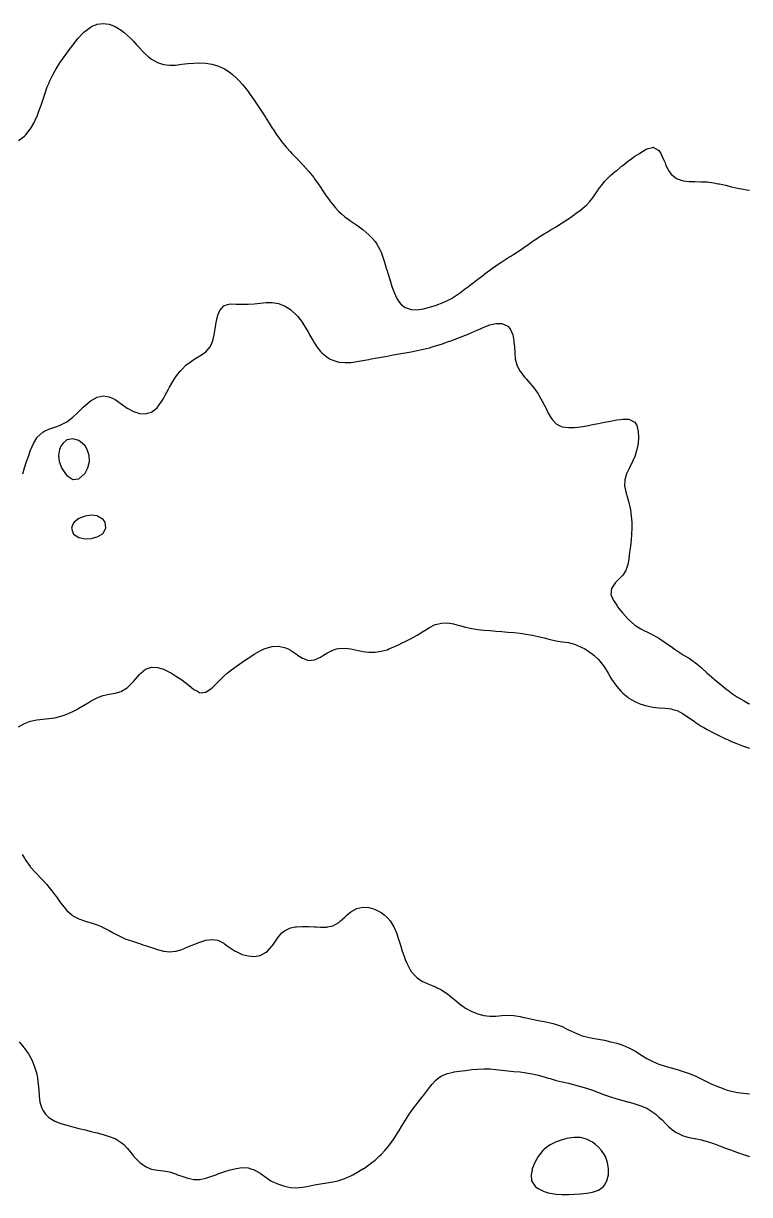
# Model space of a CAD drawing. Header units: inches. Extents: x 2679276 to 2679656, y 1246784 to 1247152.
# Drawn here: x 2679526.7 to 2679586.7, y 1247052.1 to 1247149 of the extents above; entities that cross this region are included whole.
import ezdxf

# ---------------------------------------------------------------- set-up
doc = ezdxf.new("R2010")
doc.units = ezdxf.units.IN
doc.header["$MEASUREMENT"] = 0
for name, color, linetype in [('435', 7, 'Continuous'), ('436', 7, 'Continuous'), ('437', 7, 'Continuous'), ('438', 7, 'Continuous'), ('439', 7, 'Continuous')]:
    doc.layers.add(name, color=color, linetype=linetype)

msp = doc.modelspace()

# ---------------------------------------------------------------- linework, layer by layer
at = {"layer": '435', "elevation": 435}
msp.add_lwpolyline([(2679526.25, 1247139.322), (2679526.75, 1247139.678), (2679526.821, 1247139.75), (2679527.22, 1247140.25), (2679527.25, 1247140.295), (2679527.504, 1247140.75), (2679527.747, 1247141.25), (2679527.75, 1247141.256), (2679527.938, 1247141.75), (2679528.112, 1247142.25), (2679528.25, 1247142.658), (2679528.279, 1247142.75), (2679528.444, 1247143.25), (2679528.629, 1247143.75), (2679528.75, 1247144.043), (2679528.836, 1247144.25), (2679529.073, 1247144.75), (2679529.25, 1247145.072), (2679529.352, 1247145.25), (2679529.677, 1247145.75), (2679529.75, 1247145.85), (2679530.026, 1247146.25), (2679530.25, 1247146.537), (2679530.388, 1247146.75), (2679530.75, 1247147.223), (2679530.766, 1247147.25), (2679531.146, 1247147.75), (2679531.25, 1247147.856), (2679531.611, 1247148.25), (2679531.75, 1247148.369), (2679532.25, 1247148.729), (2679532.295, 1247148.75), (2679532.75, 1247148.941), (2679533.25, 1247149.009), (2679533.75, 1247148.94), (2679534.25, 1247148.752), (2679534.253, 1247148.75), (2679534.75, 1247148.443), (2679535, 1247148.25), (2679535.25, 1247148.029), (2679535.549, 1247147.75), (2679535.75, 1247147.533), (2679536.024, 1247147.25), (2679536.25, 1247146.982), (2679536.475, 1247146.75), (2679536.75, 1247146.454), (2679536.991, 1247146.25), (2679537.25, 1247146.05), (2679537.75, 1247145.778), (2679537.83, 1247145.75), (2679538.25, 1247145.62), (2679538.75, 1247145.555), (2679539.25, 1247145.567), (2679539.75, 1247145.625), (2679540.25, 1247145.689), (2679540.75, 1247145.734), (2679541.25, 1247145.748), (2679541.75, 1247145.721), (2679542.25, 1247145.643), (2679542.75, 1247145.501), (2679543.25, 1247145.275), (2679543.291, 1247145.25), (2679543.75, 1247144.936), (2679543.98, 1247144.75), (2679544.25, 1247144.503), (2679544.506, 1247144.25), (2679544.75, 1247143.982), (2679544.951, 1247143.75), (2679545.25, 1247143.368), (2679545.338, 1247143.25), (2679545.687, 1247142.75), (2679545.75, 1247142.657), (2679546.023, 1247142.25), (2679546.25, 1247141.909), (2679546.355, 1247141.75), (2679546.682, 1247141.25), (2679546.75, 1247141.144), (2679546.999, 1247140.75), (2679547.25, 1247140.346), (2679547.31, 1247140.25), (2679547.638, 1247139.75), (2679547.75, 1247139.592), (2679548.004, 1247139.25), (2679548.25, 1247138.947), (2679548.419, 1247138.75), (2679548.75, 1247138.386), (2679548.878, 1247138.25), (2679549.25, 1247137.863), (2679549.359, 1247137.75), (2679549.75, 1247137.34), (2679549.834, 1247137.25), (2679550.25, 1247136.783), (2679550.278, 1247136.75), (2679550.681, 1247136.25), (2679550.75, 1247136.157), (2679551.046, 1247135.75), (2679551.25, 1247135.45), (2679551.384, 1247135.25), (2679551.714, 1247134.75), (2679551.75, 1247134.698), (2679552.072, 1247134.25), (2679552.25, 1247134.016), (2679552.476, 1247133.75), (2679552.75, 1247133.454), (2679552.973, 1247133.25), (2679553.25, 1247133.015), (2679553.612, 1247132.75), (2679553.75, 1247132.651), (2679554.25, 1247132.311), (2679554.341, 1247132.25), (2679554.75, 1247131.947), (2679554.999, 1247131.75), (2679555.25, 1247131.514), (2679555.52, 1247131.25), (2679555.75, 1247130.955), (2679555.905, 1247130.75), (2679556.176, 1247130.25), (2679556.25, 1247130.071), (2679556.37, 1247129.75), (2679556.529, 1247129.25), (2679556.681, 1247128.75), (2679556.75, 1247128.538), (2679556.835, 1247128.25), (2679556.993, 1247127.75), (2679557.154, 1247127.25), (2679557.25, 1247126.959), (2679557.329, 1247126.75), (2679557.555, 1247126.25), (2679557.75, 1247125.935), (2679557.914, 1247125.75), (2679558.25, 1247125.506), (2679558.75, 1247125.336), (2679559.25, 1247125.321), (2679559.75, 1247125.4), (2679560.25, 1247125.524), (2679560.75, 1247125.674), (2679560.961, 1247125.75), (2679561.25, 1247125.859), (2679561.75, 1247126.082), (2679562.069, 1247126.25), (2679562.25, 1247126.355), (2679562.75, 1247126.686), (2679562.837, 1247126.75), (2679563.25, 1247127.066), (2679563.486, 1247127.25), (2679563.75, 1247127.457), (2679564.133, 1247127.75), (2679564.25, 1247127.841), (2679564.75, 1247128.216), (2679564.797, 1247128.25), (2679565.25, 1247128.59), (2679565.474, 1247128.75), (2679565.75, 1247128.951), (2679566.192, 1247129.25), (2679566.25, 1247129.289), (2679566.75, 1247129.609), (2679566.979, 1247129.75), (2679567.25, 1247129.921), (2679567.75, 1247130.244), (2679567.76, 1247130.25), (2679568.25, 1247130.596), (2679568.467, 1247130.75), (2679568.75, 1247130.954), (2679569.188, 1247131.25), (2679569.25, 1247131.291), (2679569.75, 1247131.598), (2679570.01, 1247131.75), (2679570.25, 1247131.892), (2679570.75, 1247132.187), (2679570.854, 1247132.25), (2679571.25, 1247132.506), (2679571.614, 1247132.75), (2679571.75, 1247132.848), (2679572.25, 1247133.203), (2679572.319, 1247133.25), (2679572.75, 1247133.57), (2679572.987, 1247133.75), (2679573.25, 1247133.984), (2679573.514, 1247134.25), (2679573.75, 1247134.547), (2679573.898, 1247134.75), (2679574.224, 1247135.25), (2679574.25, 1247135.288), (2679574.599, 1247135.75), (2679574.75, 1247135.938), (2679575.066, 1247136.25), (2679575.25, 1247136.434), (2679575.638, 1247136.75), (2679575.75, 1247136.853), (2679576.239, 1247137.25), (2679576.25, 1247137.26), (2679576.75, 1247137.655), (2679576.894, 1247137.75), (2679577.25, 1247138.016), (2679577.626, 1247138.25), (2679577.75, 1247138.343), (2679578.25, 1247138.62), (2679578.712, 1247138.75), (2679578.75, 1247138.762), (2679578.786, 1247138.75), (2679579.25, 1247138.503), (2679579.411, 1247138.25), (2679579.639, 1247137.75), (2679579.75, 1247137.465), (2679579.832, 1247137.25), (2679580.082, 1247136.75), (2679580.25, 1247136.525), (2679580.578, 1247136.25), (2679580.75, 1247136.146), (2679581.25, 1247135.991), (2679581.75, 1247135.933), (2679582.25, 1247135.92), (2679582.75, 1247135.916), (2679583.25, 1247135.89), (2679583.75, 1247135.826), (2679584.149, 1247135.75), (2679584.25, 1247135.73), (2679584.75, 1247135.613), (2679585.25, 1247135.492), (2679585.75, 1247135.38), (2679586.25, 1247135.286), (2679586.505, 1247135.25), (2679586.75, 1247135.215)], dxfattribs=at)
at = {"layer": '436', "elevation": 436}
for points in [[(2679526.597, 1247111.75), (2679526.75, 1247112.236), (2679526.755, 1247112.25), (2679526.92, 1247112.75), (2679527.087, 1247113.25), (2679527.25, 1247113.735), (2679527.256, 1247113.75), (2679527.491, 1247114.25), (2679527.75, 1247114.729), (2679527.768, 1247114.75), (2679528.25, 1247115.2), (2679528.34, 1247115.25), (2679528.75, 1247115.434), (2679529.25, 1247115.596), (2679529.633, 1247115.75), (2679529.75, 1247115.791), (2679530.25, 1247116.04), (2679530.504, 1247116.25), (2679530.75, 1247116.427), (2679531.096, 1247116.75), (2679531.25, 1247116.896), (2679531.61, 1247117.25), (2679531.75, 1247117.396), (2679532.165, 1247117.75), (2679532.25, 1247117.823), (2679532.75, 1247118.091), (2679533.25, 1247118.182), (2679533.75, 1247118.107), (2679534.25, 1247117.881), (2679534.449, 1247117.75), (2679534.75, 1247117.531), (2679535.124, 1247117.25), (2679535.25, 1247117.163), (2679535.75, 1247116.902), (2679536.21, 1247116.75), (2679536.25, 1247116.738), (2679536.75, 1247116.707), (2679536.925, 1247116.75), (2679537.25, 1247116.852), (2679537.75, 1247117.244), (2679537.755, 1247117.25), (2679538.106, 1247117.75), (2679538.25, 1247117.984), (2679538.394, 1247118.25), (2679538.66, 1247118.75), (2679538.75, 1247118.912), (2679538.942, 1247119.25), (2679539.25, 1247119.748), (2679539.251, 1247119.75), (2679539.636, 1247120.25), (2679539.75, 1247120.386), (2679540.131, 1247120.75), (2679540.25, 1247120.857), (2679540.75, 1247121.21), (2679540.825, 1247121.25), (2679541.25, 1247121.507), (2679541.634, 1247121.75), (2679541.75, 1247121.849), (2679542.095, 1247122.25), (2679542.25, 1247122.567), (2679542.317, 1247122.75), (2679542.442, 1247123.25), (2679542.532, 1247123.75), (2679542.615, 1247124.25), (2679542.717, 1247124.75), (2679542.75, 1247124.864), (2679542.916, 1247125.25), (2679543.25, 1247125.649), (2679543.544, 1247125.75), (2679543.75, 1247125.795), (2679544.25, 1247125.791), (2679544.75, 1247125.767), (2679545.25, 1247125.773), (2679545.75, 1247125.815), (2679546.25, 1247125.873), (2679546.75, 1247125.921), (2679547.25, 1247125.915), (2679547.75, 1247125.823), (2679547.964, 1247125.75), (2679548.25, 1247125.634), (2679548.75, 1247125.33), (2679548.852, 1247125.25), (2679549.25, 1247124.876), (2679549.362, 1247124.75), (2679549.744, 1247124.25), (2679549.75, 1247124.242), (2679550.063, 1247123.75), (2679550.25, 1247123.435), (2679550.341, 1247123.25), (2679550.618, 1247122.75), (2679550.75, 1247122.561), (2679550.938, 1247122.25), (2679551.25, 1247121.877), (2679551.352, 1247121.75), (2679551.75, 1247121.42), (2679551.996, 1247121.25), (2679552.25, 1247121.133), (2679552.75, 1247120.988), (2679553.25, 1247120.94), (2679553.75, 1247120.965), (2679554.25, 1247121.031), (2679554.75, 1247121.115), (2679555.25, 1247121.21), (2679555.446, 1247121.25), (2679555.75, 1247121.307), (2679556.25, 1247121.401), (2679556.75, 1247121.491), (2679557.25, 1247121.576), (2679557.75, 1247121.66), (2679558.25, 1247121.748), (2679558.258, 1247121.75), (2679558.75, 1247121.835), (2679559.25, 1247121.933), (2679559.75, 1247122.046), (2679560.25, 1247122.178), (2679560.492, 1247122.25), (2679560.75, 1247122.323), (2679561.25, 1247122.477), (2679561.75, 1247122.651), (2679562.019, 1247122.75), (2679562.25, 1247122.832), (2679562.75, 1247123.016), (2679563.25, 1247123.221), (2679563.321, 1247123.25), (2679563.75, 1247123.426), (2679564.25, 1247123.653), (2679564.471, 1247123.75), (2679564.75, 1247123.876), (2679565.25, 1247124.061), (2679565.75, 1247124.184), (2679566.25, 1247124.19), (2679566.75, 1247123.957), (2679566.937, 1247123.75), (2679567.151, 1247123.25), (2679567.241, 1247122.75), (2679567.25, 1247122.63), (2679567.281, 1247122.25), (2679567.309, 1247121.75), (2679567.363, 1247121.25), (2679567.496, 1247120.75), (2679567.745, 1247120.25), (2679567.75, 1247120.242), (2679568.125, 1247119.75), (2679568.25, 1247119.604), (2679568.56, 1247119.25), (2679568.75, 1247119.033), (2679568.968, 1247118.75), (2679569.25, 1247118.368), (2679569.321, 1247118.25), (2679569.597, 1247117.75), (2679569.75, 1247117.46), (2679569.848, 1247117.25), (2679570.092, 1247116.75), (2679570.25, 1247116.474), (2679570.404, 1247116.25), (2679570.75, 1247115.887), (2679570.989, 1247115.75), (2679571.25, 1247115.639), (2679571.75, 1247115.569), (2679572.25, 1247115.583), (2679572.75, 1247115.64), (2679573.25, 1247115.719), (2679573.419, 1247115.75), (2679573.75, 1247115.81), (2679574.25, 1247115.907), (2679574.75, 1247116.01), (2679575.25, 1247116.113), (2679575.75, 1247116.21), (2679576.058, 1247116.25), (2679576.25, 1247116.275), (2679576.75, 1247116.265), (2679576.803, 1247116.25), (2679577.25, 1247116.006), (2679577.413, 1247115.75), (2679577.528, 1247115.25), (2679577.548, 1247114.75), (2679577.516, 1247114.25), (2679577.432, 1247113.75), (2679577.282, 1247113.25), (2679577.25, 1247113.176), (2679577.06, 1247112.75), (2679576.803, 1247112.25), (2679576.75, 1247112.14), (2679576.574, 1247111.75), (2679576.427, 1247111.25), (2679576.406, 1247110.75), (2679576.498, 1247110.25), (2679576.64, 1247109.75), (2679576.75, 1247109.372), (2679576.784, 1247109.25), (2679576.894, 1247108.75), (2679576.962, 1247108.25), (2679576.996, 1247107.75), (2679577.001, 1247107.25), (2679576.981, 1247106.75), (2679576.94, 1247106.25), (2679576.887, 1247105.75), (2679576.825, 1247105.25), (2679576.762, 1247104.75), (2679576.75, 1247104.671), (2679576.679, 1247104.25), (2679576.511, 1247103.75), (2679576.25, 1247103.37), (2679576.154, 1247103.25), (2679575.75, 1247102.865), (2679575.645, 1247102.75), (2679575.313, 1247102.25), (2679575.28, 1247101.75), (2679575.487, 1247101.25), (2679575.75, 1247100.877), (2679575.827, 1247100.75), (2679576.221, 1247100.25), (2679576.25, 1247100.219), (2679576.666, 1247099.75), (2679576.75, 1247099.668), (2679577.216, 1247099.25), (2679577.25, 1247099.225), (2679577.75, 1247098.928), (2679578.063, 1247098.75), (2679578.25, 1247098.662), (2679578.75, 1247098.422), (2679579.037, 1247098.25), (2679579.25, 1247098.135), (2679579.75, 1247097.792), (2679579.801, 1247097.75), (2679580.25, 1247097.445), (2679580.502, 1247097.25), (2679580.75, 1247097.102), (2679581.25, 1247096.777), (2679581.289, 1247096.75), (2679581.75, 1247096.481), (2679582.074, 1247096.25), (2679582.25, 1247096.126), (2679582.703, 1247095.75), (2679582.75, 1247095.709), (2679583.25, 1247095.253), (2679583.253, 1247095.25), (2679583.75, 1247094.813), (2679583.821, 1247094.75), (2679584.25, 1247094.394), (2679584.421, 1247094.25), (2679584.75, 1247093.989), (2679585.05, 1247093.75), (2679585.25, 1247093.606), (2679585.75, 1247093.252), (2679585.753, 1247093.25), (2679586.25, 1247092.981), (2679586.657, 1247092.75), (2679586.75, 1247092.707)], [(2679531.25, 1247111.334), (2679531.71, 1247111.75), (2679531.75, 1247111.798), (2679531.976, 1247112.25), (2679532.107, 1247112.75), (2679532.101, 1247113.25), (2679531.938, 1247113.75), (2679531.75, 1247114.05), (2679531.536, 1247114.25), (2679531.25, 1247114.487), (2679530.75, 1247114.633), (2679530.25, 1247114.547), (2679529.912, 1247114.25), (2679529.75, 1247114.019), (2679529.631, 1247113.75), (2679529.549, 1247113.25), (2679529.612, 1247112.75), (2679529.75, 1247112.399), (2679529.809, 1247112.25), (2679530.128, 1247111.75), (2679530.25, 1247111.6), (2679530.75, 1247111.283), (2679531.25, 1247111.334)], [(2679532.75, 1247106.534), (2679533.169, 1247106.75), (2679533.25, 1247106.843), (2679533.486, 1247107.25), (2679533.404, 1247107.75), (2679533.25, 1247107.951), (2679532.769, 1247108.25), (2679532.75, 1247108.259), (2679532.25, 1247108.317), (2679531.752, 1247108.25), (2679531.75, 1247108.25), (2679531.25, 1247108.043), (2679530.841, 1247107.75), (2679530.75, 1247107.569), (2679530.626, 1247107.25), (2679530.75, 1247106.886), (2679530.802, 1247106.75), (2679531.25, 1247106.466), (2679531.75, 1247106.361), (2679532.25, 1247106.396), (2679532.75, 1247106.534)]]:
    msp.add_lwpolyline(points, dxfattribs=at)
at = {"layer": '437', "elevation": 437}
msp.add_lwpolyline([(2679526.25, 1247090.819), (2679526.75, 1247091.087), (2679527.159, 1247091.25), (2679527.25, 1247091.287), (2679527.75, 1247091.397), (2679528.25, 1247091.449), (2679528.75, 1247091.492), (2679529.25, 1247091.564), (2679529.75, 1247091.686), (2679529.935, 1247091.75), (2679530.25, 1247091.859), (2679530.75, 1247092.082), (2679531.065, 1247092.25), (2679531.25, 1247092.355), (2679531.75, 1247092.654), (2679531.919, 1247092.75), (2679532.25, 1247092.95), (2679532.75, 1247093.209), (2679532.868, 1247093.25), (2679533.25, 1247093.39), (2679533.75, 1247093.505), (2679534.25, 1247093.6), (2679534.75, 1247093.745), (2679534.759, 1247093.75), (2679535.25, 1247094.047), (2679535.466, 1247094.25), (2679535.75, 1247094.564), (2679535.919, 1247094.75), (2679536.25, 1247095.147), (2679536.37, 1247095.25), (2679536.75, 1247095.572), (2679537.25, 1247095.746), (2679537.75, 1247095.725), (2679538.25, 1247095.573), (2679538.75, 1247095.336), (2679538.9, 1247095.25), (2679539.25, 1247095.041), (2679539.681, 1247094.75), (2679539.75, 1247094.698), (2679540.25, 1247094.305), (2679540.332, 1247094.25), (2679540.75, 1247093.897), (2679541.051, 1247093.75), (2679541.25, 1247093.632), (2679541.75, 1247093.675), (2679541.863, 1247093.75), (2679542.25, 1247094.009), (2679542.482, 1247094.25), (2679542.75, 1247094.507), (2679542.978, 1247094.75), (2679543.25, 1247095), (2679543.526, 1247095.25), (2679543.75, 1247095.429), (2679544.164, 1247095.75), (2679544.25, 1247095.812), (2679544.75, 1247096.165), (2679544.874, 1247096.25), (2679545.25, 1247096.5), (2679545.635, 1247096.75), (2679545.75, 1247096.823), (2679546.25, 1247097.103), (2679546.578, 1247097.25), (2679546.75, 1247097.327), (2679547.25, 1247097.454), (2679547.75, 1247097.471), (2679548.25, 1247097.374), (2679548.553, 1247097.25), (2679548.75, 1247097.15), (2679549.25, 1247096.811), (2679549.341, 1247096.75), (2679549.75, 1247096.479), (2679550.25, 1247096.305), (2679550.75, 1247096.342), (2679551.25, 1247096.578), (2679551.5, 1247096.75), (2679551.75, 1247096.896), (2679552.25, 1247097.153), (2679552.572, 1247097.25), (2679552.75, 1247097.294), (2679553.25, 1247097.314), (2679553.75, 1247097.25), (2679553.752, 1247097.25), (2679554.25, 1247097.15), (2679554.75, 1247097.055), (2679555.25, 1247096.998), (2679555.75, 1247096.997), (2679556.25, 1247097.059), (2679556.75, 1247097.192), (2679556.887, 1247097.25), (2679557.25, 1247097.391), (2679557.75, 1247097.627), (2679557.992, 1247097.75), (2679558.25, 1247097.873), (2679558.75, 1247098.12), (2679558.993, 1247098.25), (2679559.25, 1247098.394), (2679559.75, 1247098.712), (2679559.808, 1247098.75), (2679560.25, 1247099.032), (2679560.673, 1247099.25), (2679560.75, 1247099.285), (2679561.25, 1247099.398), (2679561.75, 1247099.4), (2679562.25, 1247099.321), (2679562.529, 1247099.25), (2679562.75, 1247099.185), (2679563.25, 1247099.048), (2679563.75, 1247098.946), (2679564.25, 1247098.873), (2679564.75, 1247098.82), (2679565.25, 1247098.776), (2679565.562, 1247098.75), (2679565.75, 1247098.734), (2679566.25, 1247098.691), (2679566.75, 1247098.648), (2679567.25, 1247098.602), (2679567.75, 1247098.549), (2679568.25, 1247098.48), (2679568.75, 1247098.392), (2679569.25, 1247098.287), (2679569.403, 1247098.25), (2679569.75, 1247098.161), (2679570.25, 1247098.038), (2679570.75, 1247097.935), (2679571.25, 1247097.855), (2679571.75, 1247097.775), (2679571.854, 1247097.75), (2679572.25, 1247097.639), (2679572.75, 1247097.439), (2679573.115, 1247097.25), (2679573.25, 1247097.173), (2679573.75, 1247096.825), (2679573.846, 1247096.75), (2679574.25, 1247096.374), (2679574.365, 1247096.25), (2679574.748, 1247095.75), (2679574.75, 1247095.747), (2679575.034, 1247095.25), (2679575.25, 1247094.891), (2679575.334, 1247094.75), (2679575.675, 1247094.25), (2679575.75, 1247094.152), (2679576.1, 1247093.75), (2679576.25, 1247093.597), (2679576.671, 1247093.25), (2679576.75, 1247093.19), (2679577.25, 1247092.899), (2679577.603, 1247092.75), (2679577.75, 1247092.688), (2679578.25, 1247092.536), (2679578.75, 1247092.436), (2679579.25, 1247092.389), (2679579.75, 1247092.363), (2679580.25, 1247092.299), (2679580.408, 1247092.25), (2679580.75, 1247092.147), (2679581.25, 1247091.888), (2679581.452, 1247091.75), (2679581.75, 1247091.554), (2679582.185, 1247091.25), (2679582.25, 1247091.207), (2679582.75, 1247090.875), (2679582.96, 1247090.75), (2679583.25, 1247090.579), (2679583.75, 1247090.315), (2679583.884, 1247090.25), (2679584.25, 1247090.058), (2679584.75, 1247089.824), (2679584.925, 1247089.75), (2679585.25, 1247089.599), (2679585.75, 1247089.397), (2679586.165, 1247089.25), (2679586.25, 1247089.217), (2679586.75, 1247089.032)], dxfattribs=at)
at = {"layer": '438', "elevation": 438}
msp.add_lwpolyline([(2679526.557, 1247080.25), (2679526.75, 1247079.946), (2679526.851, 1247079.75), (2679527.205, 1247079.25), (2679527.25, 1247079.203), (2679527.641, 1247078.75), (2679527.75, 1247078.644), (2679528.122, 1247078.25), (2679528.25, 1247078.115), (2679528.582, 1247077.75), (2679528.75, 1247077.543), (2679529.001, 1247077.25), (2679529.25, 1247076.899), (2679529.377, 1247076.75), (2679529.73, 1247076.25), (2679529.75, 1247076.217), (2679530.137, 1247075.75), (2679530.25, 1247075.603), (2679530.664, 1247075.25), (2679530.75, 1247075.177), (2679531.25, 1247074.91), (2679531.706, 1247074.75), (2679531.75, 1247074.736), (2679532.25, 1247074.591), (2679532.75, 1247074.431), (2679533.161, 1247074.25), (2679533.25, 1247074.214), (2679533.75, 1247073.944), (2679534.088, 1247073.75), (2679534.25, 1247073.668), (2679534.75, 1247073.422), (2679535.141, 1247073.25), (2679535.25, 1247073.21), (2679535.75, 1247073.038), (2679536.25, 1247072.875), (2679536.63, 1247072.75), (2679536.75, 1247072.713), (2679537.25, 1247072.557), (2679537.75, 1247072.397), (2679538.25, 1247072.256), (2679538.295, 1247072.25), (2679538.75, 1247072.189), (2679539.25, 1247072.235), (2679539.3, 1247072.25), (2679539.75, 1247072.395), (2679540.25, 1247072.601), (2679540.614, 1247072.75), (2679540.75, 1247072.806), (2679541.25, 1247072.998), (2679541.75, 1247073.149), (2679542.25, 1247073.22), (2679542.75, 1247073.153), (2679543.25, 1247072.895), (2679543.428, 1247072.75), (2679543.75, 1247072.534), (2679544.179, 1247072.25), (2679544.25, 1247072.209), (2679544.75, 1247071.979), (2679545.25, 1247071.847), (2679545.75, 1247071.816), (2679546.25, 1247071.902), (2679546.75, 1247072.16), (2679546.856, 1247072.25), (2679547.25, 1247072.701), (2679547.288, 1247072.75), (2679547.622, 1247073.25), (2679547.75, 1247073.446), (2679548.03, 1247073.75), (2679548.25, 1247073.94), (2679548.75, 1247074.173), (2679549.132, 1247074.25), (2679549.25, 1247074.27), (2679549.75, 1247074.295), (2679550.25, 1247074.285), (2679550.75, 1247074.256), (2679550.867, 1247074.25), (2679551.25, 1247074.227), (2679551.75, 1247074.236), (2679551.816, 1247074.25), (2679552.25, 1247074.344), (2679552.75, 1247074.621), (2679552.884, 1247074.75), (2679553.25, 1247075.063), (2679553.44, 1247075.25), (2679553.75, 1247075.494), (2679554.186, 1247075.75), (2679554.25, 1247075.78), (2679554.75, 1247075.895), (2679555.25, 1247075.864), (2679555.611, 1247075.75), (2679555.75, 1247075.706), (2679556.25, 1247075.434), (2679556.5, 1247075.25), (2679556.75, 1247075.026), (2679556.993, 1247074.75), (2679557.25, 1247074.351), (2679557.307, 1247074.25), (2679557.517, 1247073.75), (2679557.691, 1247073.25), (2679557.75, 1247073.073), (2679557.85, 1247072.75), (2679558.01, 1247072.25), (2679558.179, 1247071.75), (2679558.25, 1247071.57), (2679558.379, 1247071.25), (2679558.633, 1247070.75), (2679558.75, 1247070.573), (2679559.018, 1247070.25), (2679559.25, 1247070.033), (2679559.68, 1247069.75), (2679559.75, 1247069.712), (2679560.25, 1247069.499), (2679560.75, 1247069.295), (2679560.841, 1247069.25), (2679561.25, 1247069.052), (2679561.696, 1247068.75), (2679561.75, 1247068.713), (2679562.25, 1247068.307), (2679562.316, 1247068.25), (2679562.75, 1247067.891), (2679562.937, 1247067.75), (2679563.25, 1247067.535), (2679563.75, 1247067.252), (2679563.754, 1247067.25), (2679564.25, 1247067.065), (2679564.75, 1247066.937), (2679565.25, 1247066.877), (2679565.75, 1247066.88), (2679566.25, 1247066.914), (2679566.75, 1247066.938), (2679567.25, 1247066.914), (2679567.75, 1247066.83), (2679568.08, 1247066.75), (2679568.25, 1247066.718), (2679568.75, 1247066.615), (2679569.25, 1247066.519), (2679569.75, 1247066.427), (2679570.25, 1247066.319), (2679570.489, 1247066.25), (2679570.75, 1247066.184), (2679571.25, 1247066.004), (2679571.745, 1247065.75), (2679571.75, 1247065.748), (2679572.25, 1247065.527), (2679572.75, 1247065.301), (2679572.883, 1247065.25), (2679573.25, 1247065.15), (2679573.75, 1247065.046), (2679574.25, 1247064.958), (2679574.75, 1247064.87), (2679575.25, 1247064.757), (2679575.273, 1247064.75), (2679575.75, 1247064.636), (2679576.25, 1247064.473), (2679576.745, 1247064.25), (2679576.75, 1247064.248), (2679577.25, 1247063.998), (2679577.63, 1247063.75), (2679577.75, 1247063.682), (2679578.25, 1247063.379), (2679578.461, 1247063.25), (2679578.75, 1247063.115), (2679579.25, 1247062.907), (2679579.669, 1247062.75), (2679579.75, 1247062.725), (2679580.25, 1247062.589), (2679580.75, 1247062.445), (2679581.25, 1247062.282), (2679581.347, 1247062.25), (2679581.75, 1247062.117), (2679582.25, 1247061.922), (2679582.623, 1247061.75), (2679582.75, 1247061.688), (2679583.25, 1247061.446), (2679583.635, 1247061.25), (2679583.75, 1247061.193), (2679584.25, 1247060.984), (2679584.75, 1247060.792), (2679584.885, 1247060.75), (2679585.25, 1247060.661), (2679585.75, 1247060.564), (2679586.25, 1247060.491), (2679586.75, 1247060.44)], dxfattribs=at)
at = {"layer": '439', "elevation": 439}
for points in [[(2679526.287, 1247064.75), (2679526.717, 1247064.25), (2679526.75, 1247064.207), (2679527.063, 1247063.75), (2679527.25, 1247063.435), (2679527.346, 1247063.25), (2679527.55, 1247062.75), (2679527.707, 1247062.25), (2679527.75, 1247062.063), (2679527.814, 1247061.75), (2679527.883, 1247061.25), (2679527.925, 1247060.75), (2679527.959, 1247060.25), (2679528.023, 1247059.75), (2679528.163, 1247059.25), (2679528.25, 1247059.091), (2679528.469, 1247058.75), (2679528.75, 1247058.484), (2679529.112, 1247058.25), (2679529.25, 1247058.175), (2679529.75, 1247057.987), (2679530.25, 1247057.845), (2679530.626, 1247057.75), (2679530.75, 1247057.717), (2679531.25, 1247057.587), (2679531.75, 1247057.458), (2679532.25, 1247057.336), (2679532.618, 1247057.25), (2679532.75, 1247057.214), (2679533.25, 1247057.075), (2679533.75, 1247056.922), (2679534.224, 1247056.75), (2679534.25, 1247056.736), (2679534.75, 1247056.42), (2679534.973, 1247056.25), (2679535.25, 1247055.937), (2679535.411, 1247055.75), (2679535.75, 1247055.303), (2679535.797, 1247055.25), (2679536.25, 1247054.788), (2679536.299, 1247054.75), (2679536.75, 1247054.44), (2679537.169, 1247054.25), (2679537.25, 1247054.216), (2679537.75, 1247054.113), (2679538.25, 1247054.059), (2679538.75, 1247053.994), (2679539.25, 1247053.833), (2679539.416, 1247053.75), (2679539.75, 1247053.628), (2679540.25, 1247053.452), (2679540.75, 1247053.346), (2679541.25, 1247053.35), (2679541.75, 1247053.457), (2679542.25, 1247053.624), (2679542.572, 1247053.75), (2679542.75, 1247053.817), (2679543.25, 1247053.998), (2679543.75, 1247054.156), (2679544.135, 1247054.25), (2679544.25, 1247054.277), (2679544.75, 1247054.338), (2679545.25, 1247054.31), (2679545.478, 1247054.25), (2679545.75, 1247054.163), (2679546.25, 1247053.882), (2679546.432, 1247053.75), (2679546.75, 1247053.517), (2679547.13, 1247053.25), (2679547.25, 1247053.188), (2679547.75, 1247052.973), (2679548.25, 1247052.804), (2679548.5, 1247052.75), (2679548.75, 1247052.702), (2679549.25, 1247052.671), (2679549.75, 1247052.715), (2679549.94, 1247052.75), (2679550.25, 1247052.809), (2679550.75, 1247052.918), (2679551.25, 1247053.005), (2679551.75, 1247053.074), (2679552.25, 1247053.151), (2679552.699, 1247053.25), (2679552.75, 1247053.261), (2679553.25, 1247053.431), (2679553.75, 1247053.657), (2679553.922, 1247053.75), (2679554.25, 1247053.925), (2679554.75, 1247054.226), (2679554.787, 1247054.25), (2679555.25, 1247054.563), (2679555.493, 1247054.75), (2679555.75, 1247054.954), (2679556.074, 1247055.25), (2679556.25, 1247055.419), (2679556.554, 1247055.75), (2679556.75, 1247055.981), (2679556.963, 1247056.25), (2679557.25, 1247056.646), (2679557.323, 1247056.75), (2679557.648, 1247057.25), (2679557.75, 1247057.418), (2679557.953, 1247057.75), (2679558.25, 1247058.234), (2679558.26, 1247058.25), (2679558.583, 1247058.75), (2679558.75, 1247058.983), (2679558.939, 1247059.25), (2679559.25, 1247059.651), (2679559.323, 1247059.75), (2679559.711, 1247060.25), (2679559.75, 1247060.298), (2679560.089, 1247060.75), (2679560.25, 1247060.956), (2679560.479, 1247061.25), (2679560.75, 1247061.542), (2679560.981, 1247061.75), (2679561.25, 1247061.918), (2679561.75, 1247062.123), (2679562.25, 1247062.248), (2679562.261, 1247062.25), (2679562.75, 1247062.319), (2679563.25, 1247062.383), (2679563.75, 1247062.445), (2679564.25, 1247062.494), (2679564.75, 1247062.52), (2679565.25, 1247062.511), (2679565.75, 1247062.469), (2679566.25, 1247062.411), (2679566.75, 1247062.349), (2679567.25, 1247062.297), (2679567.75, 1247062.251), (2679567.759, 1247062.25), (2679568.25, 1247062.186), (2679568.75, 1247062.098), (2679569.25, 1247061.979), (2679569.75, 1247061.843), (2679570.091, 1247061.75), (2679570.25, 1247061.701), (2679570.75, 1247061.556), (2679571.25, 1247061.43), (2679571.75, 1247061.317), (2679572.053, 1247061.25), (2679572.25, 1247061.193), (2679572.75, 1247061.047), (2679573.25, 1247060.899), (2679573.743, 1247060.75), (2679573.75, 1247060.747), (2679574.25, 1247060.542), (2679574.75, 1247060.359), (2679575.083, 1247060.25), (2679575.25, 1247060.187), (2679575.75, 1247060.024), (2679576.25, 1247059.887), (2679576.75, 1247059.763), (2679576.798, 1247059.75), (2679577.25, 1247059.613), (2679577.75, 1247059.445), (2679578.242, 1247059.25), (2679578.25, 1247059.246), (2679578.75, 1247058.929), (2679578.999, 1247058.75), (2679579.25, 1247058.516), (2679579.531, 1247058.25), (2679579.75, 1247058.015), (2679580.029, 1247057.75), (2679580.25, 1247057.546), (2679580.681, 1247057.25), (2679580.75, 1247057.207), (2679581.25, 1247056.98), (2679581.75, 1247056.842), (2679582.203, 1247056.75), (2679582.25, 1247056.74), (2679582.75, 1247056.623), (2679583.25, 1247056.488), (2679583.75, 1247056.333), (2679583.989, 1247056.25), (2679584.25, 1247056.151), (2679584.75, 1247055.957), (2679585.25, 1247055.774), (2679585.315, 1247055.75), (2679585.75, 1247055.587), (2679586.25, 1247055.418), (2679586.75, 1247055.261)], [(2679573.25, 1247052.222), (2679573.437, 1247052.25), (2679573.75, 1247052.305), (2679574.25, 1247052.48), (2679574.636, 1247052.75), (2679574.75, 1247052.878), (2679574.945, 1247053.25), (2679575.062, 1247053.75), (2679575.074, 1247054.25), (2679574.996, 1247054.75), (2679574.821, 1247055.25), (2679574.75, 1247055.384), (2679574.502, 1247055.75), (2679574.25, 1247056.038), (2679574.004, 1247056.25), (2679573.75, 1247056.442), (2679573.25, 1247056.698), (2679573.05, 1247056.75), (2679572.75, 1247056.825), (2679572.25, 1247056.842), (2679571.75, 1247056.778), (2679571.632, 1247056.75), (2679571.25, 1247056.644), (2679570.75, 1247056.459), (2679570.294, 1247056.25), (2679570.25, 1247056.223), (2679569.75, 1247055.855), (2679569.634, 1247055.75), (2679569.25, 1247055.261), (2679569.242, 1247055.25), (2679568.968, 1247054.75), (2679568.768, 1247054.25), (2679568.75, 1247054.161), (2679568.665, 1247053.75), (2679568.708, 1247053.25), (2679568.75, 1247053.173), (2679569.031, 1247052.75), (2679569.25, 1247052.605), (2679569.75, 1247052.361), (2679570.089, 1247052.25), (2679570.25, 1247052.214), (2679570.75, 1247052.139), (2679571.25, 1247052.107), (2679571.75, 1247052.108), (2679572.25, 1247052.133), (2679572.75, 1247052.172), (2679573.25, 1247052.222)]]:
    msp.add_lwpolyline(points, dxfattribs=at)

doc.saveas('drawing.dxf')
